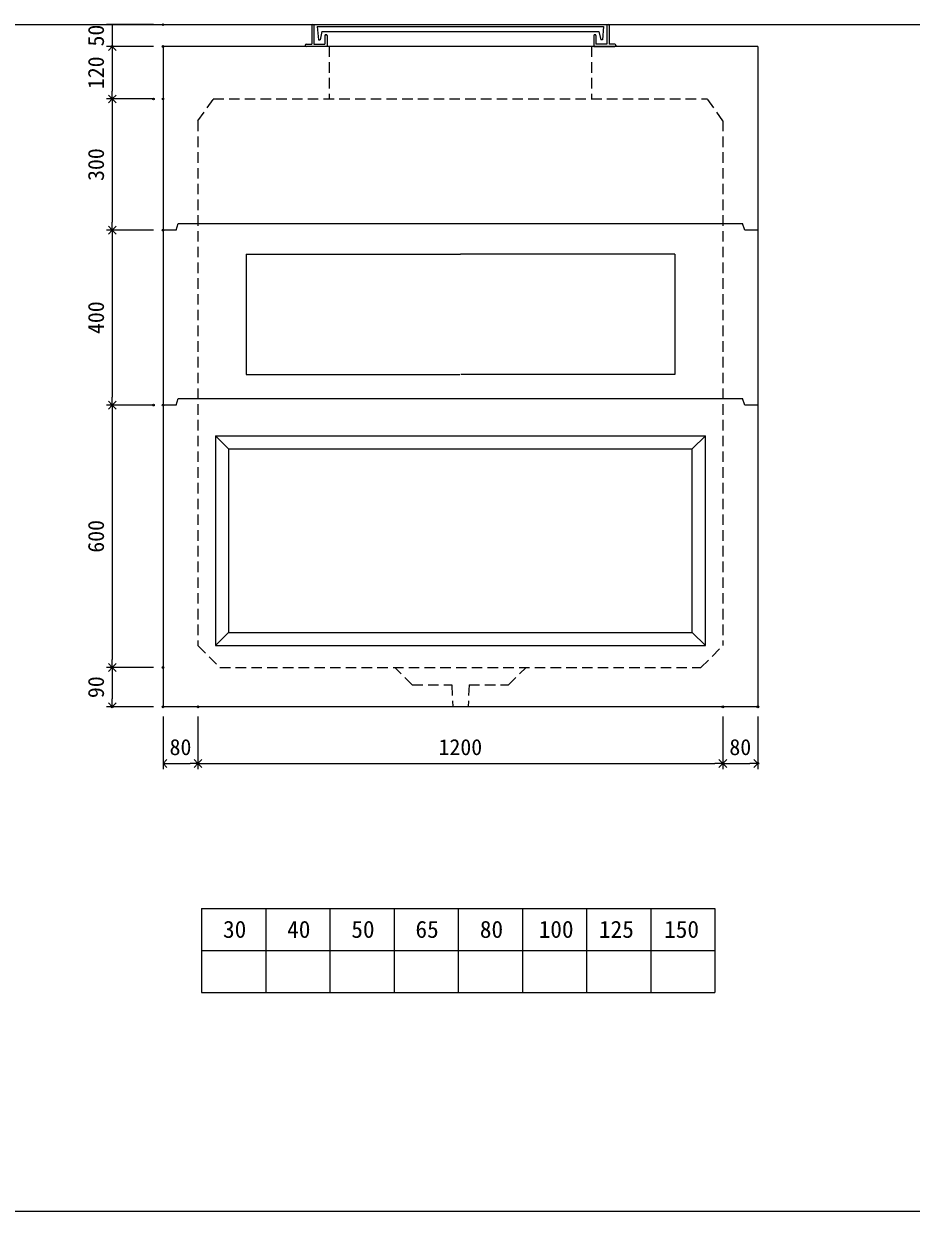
# Model space of a CAD drawing. Units: millimetres, scale not verified. Extents: x -6420 to 6420, y -3048 to 3049.
# Drawn here: x 2362 to 4391, y -2651 to 64 of the extents above; entities that cross this region are included whole.
import ezdxf
from ezdxf.enums import TextEntityAlignment as Align

# ---------------------------------------------------------------- set-up
doc = ezdxf.new("R2010")
doc.units = ezdxf.units.MM
doc.header["$LTSCALE"] = 20
doc.header["$PDMODE"] = 32
doc.header["$PDSIZE"] = 4
doc.linetypes.add('DASHED1', pattern=[1.8, 1.2, -0.6])
doc.linetypes.add('USER2', pattern=[50.8, 31.75, -6.35, 6.35, -6.35])
doc.layers.add('0-1_Defpoints', color=7, linetype='Continuous')
for name, color, linetype, lineweight in [('0-2_waku', 7, 'Continuous', 18), ('0-3_gaikei', 7, 'Continuous', 18), ('0-4_kakure', 7, 'DASHED1', 5), ('0-5_sunpou', 7, 'Continuous', 5), ('0-8_uchigawa', 6, 'Continuous', 18), ('0-A_futa', 3, 'Continuous', 18), ('0-B_GL', 4, 'Continuous', 18), ('0-D_文字１', 7, 'Continuous', 18), ('1-2_uchigawa2', 6, 'USER2', 18)]:
    doc.layers.add(name, color=color, linetype=linetype, lineweight=lineweight)
doc.styles.add('ＭＳ ゴシック', font='')
doc.styles.get('ＭＳ ゴシック').set_extended_font_data('MS Gothic')

# ---------------------------------------------------------------- blocks, each defined once
blk = doc.blocks.new('_Open90')
at = {"layer": '0-5_sunpou'}
blk.add_line((0, 0), (-1, 0), dxfattribs=at)
blk.add_lwpolyline([(-0.5, 0.5), (0, 0), (-0.5, -0.5)], dxfattribs=at)
blk = doc.blocks.new('D54')
at = {"layer": '0-1_Defpoints'}
for p in [(5263.24, 1770.17), (5147.23, 1170.17), (5263.24, 1170.17)]:
    blk.add_point(p, dxfattribs=at)
at = {"layer": '0-5_sunpou'}
for p, q in [((5241.24, 1770.17), (5134.23, 1770.17)), ((5147.23, 1752.17), (5147.23, 1188.17)), ((5241.24, 1170.17), (5134.23, 1170.17))]:
    blk.add_line(p, q, dxfattribs=at)
at = {"layer": '0-5_sunpou', "xscale": 18, "yscale": 18}
for p, rotation in [((5147.23, 1770.17), 90), ((5147.23, 1170.17), 270)]:
    blk.add_blockref('_Open90', p, dxfattribs=dict(at, rotation=rotation))
at = {"layer": '0-5_sunpou', "style": 'ＭＳ ゴシック'}
blk.add_text('600', height=36.66, rotation=90, dxfattribs=at).set_placement((5139.23, 1432.67), align=Align.BOTTOM_LEFT)
blk = doc.blocks.new('D55')
at = {"layer": '0-1_Defpoints'}
for p in [(5263.24, 1170.17), (5147.23, 1080.17), (5263.24, 1080.17)]:
    blk.add_point(p, dxfattribs=at)
at = {"layer": '0-5_sunpou'}
for p, q in [((5241.24, 1170.17), (5134.23, 1170.17)), ((5147.23, 1152.17), (5147.23, 1098.17)), ((5241.24, 1080.17), (5134.23, 1080.17))]:
    blk.add_line(p, q, dxfattribs=at)
at = {"layer": '0-5_sunpou', "xscale": 18, "yscale": 18}
for p, rotation in [((5147.23, 1170.17), 90), ((5147.23, 1080.17), 270)]:
    blk.add_blockref('_Open90', p, dxfattribs=dict(at, rotation=rotation))
at = {"layer": '0-5_sunpou', "style": 'ＭＳ ゴシック'}
blk.add_text('90', height=36.66, rotation=90, dxfattribs=at).set_placement((5139.23, 1100.17), align=Align.BOTTOM_LEFT)
blk = doc.blocks.new('D56')
at = {"layer": '0-1_Defpoints'}
for p in [(5263.24, 1080.17), (5343.24, 1080.17), (5343.24, 950.85)]:
    blk.add_point(p, dxfattribs=at)
at = {"layer": '0-5_sunpou'}
for p, q in [((5263.24, 1058.17), (5263.24, 937.85)), ((5343.24, 1058.17), (5343.24, 937.85)), ((5281.24, 950.85), (5325.24, 950.85))]:
    blk.add_line(p, q, dxfattribs=at)
at = {"layer": '0-5_sunpou', "xscale": 18, "yscale": 18, "rotation": 180}
blk.add_blockref('_Open90', (5263.24, 950.85), dxfattribs=at)
at = {"layer": '0-5_sunpou', "xscale": 18, "yscale": 18}
blk.add_blockref('_Open90', (5343.24, 950.85), dxfattribs=at)
at = {"layer": '0-5_sunpou', "style": 'ＭＳ ゴシック'}
blk.add_text('80', height=36.66, dxfattribs=at).set_placement((5278.24, 958.85), align=Align.BOTTOM_LEFT)
blk = doc.blocks.new('D57')
at = {"layer": '0-1_Defpoints'}
for p in [(5343.24, 1080.17), (6543.24, 1080.17), (6543.24, 950.85)]:
    blk.add_point(p, dxfattribs=at)
at = {"layer": '0-5_sunpou'}
for p, q in [((5343.24, 1058.17), (5343.24, 937.85)), ((6543.24, 1058.17), (6543.24, 937.85)), ((5361.24, 950.85), (6525.24, 950.85))]:
    blk.add_line(p, q, dxfattribs=at)
at = {"layer": '0-5_sunpou', "xscale": 18, "yscale": 18, "rotation": 180}
blk.add_blockref('_Open90', (5343.24, 950.85), dxfattribs=at)
at = {"layer": '0-5_sunpou', "xscale": 18, "yscale": 18}
blk.add_blockref('_Open90', (6543.24, 950.85), dxfattribs=at)
at = {"layer": '0-5_sunpou', "style": 'ＭＳ ゴシック'}
blk.add_text('1200', height=36.66, dxfattribs=at).set_placement((5893.24, 958.85), align=Align.BOTTOM_LEFT)
blk = doc.blocks.new('D58')
at = {"layer": '0-1_Defpoints'}
for p in [(6543.24, 1080.17), (6623.24, 1080.17), (6623.24, 950.85)]:
    blk.add_point(p, dxfattribs=at)
at = {"layer": '0-5_sunpou'}
for p, q in [((6543.24, 1058.17), (6543.24, 937.85)), ((6623.24, 1058.17), (6623.24, 937.85)), ((6561.24, 950.85), (6605.24, 950.85))]:
    blk.add_line(p, q, dxfattribs=at)
at = {"layer": '0-5_sunpou', "xscale": 18, "yscale": 18, "rotation": 180}
blk.add_blockref('_Open90', (6543.24, 950.85), dxfattribs=at)
at = {"layer": '0-5_sunpou', "xscale": 18, "yscale": 18}
blk.add_blockref('_Open90', (6623.24, 950.85), dxfattribs=at)
at = {"layer": '0-5_sunpou', "style": 'ＭＳ ゴシック'}
blk.add_text('80', height=36.66, dxfattribs=at).set_placement((6558.24, 958.85), align=Align.BOTTOM_LEFT)
blk = doc.blocks.new('D59')
at = {"layer": '0-1_Defpoints'}
for p in [(5263.24, 2590.17), (5147.23, 2470.17), (5263.24, 2470.17)]:
    blk.add_point(p, dxfattribs=at)
at = {"layer": '0-5_sunpou'}
for p, q in [((5241.24, 2590.17), (5134.23, 2590.17)), ((5147.23, 2572.17), (5147.23, 2488.17)), ((5241.24, 2470.17), (5134.23, 2470.17))]:
    blk.add_line(p, q, dxfattribs=at)
at = {"layer": '0-5_sunpou', "xscale": 18, "yscale": 18}
for p, rotation in [((5147.23, 2590.17), 90), ((5147.23, 2470.17), 270)]:
    blk.add_blockref('_Open90', p, dxfattribs=dict(at, rotation=rotation))
at = {"layer": '0-5_sunpou', "style": 'ＭＳ ゴシック'}
blk.add_text('120', height=36.66, rotation=90, dxfattribs=at).set_placement((5139.23, 2492.67), align=Align.BOTTOM_LEFT)
blk = doc.blocks.new('D60')
at = {"layer": '0-1_Defpoints'}
for p in [(5241.24, 2470.17), (5147.23, 2170.17), (5263.24, 2170.17)]:
    blk.add_point(p, dxfattribs=at)
at = {"layer": '0-5_sunpou'}
for p, q in [((5219.24, 2470.17), (5134.23, 2470.17)), ((5147.23, 2452.17), (5147.23, 2188.17)), ((5241.24, 2170.17), (5134.23, 2170.17))]:
    blk.add_line(p, q, dxfattribs=at)
at = {"layer": '0-5_sunpou', "xscale": 18, "yscale": 18}
for p, rotation in [((5147.23, 2470.17), 90), ((5147.23, 2170.17), 270)]:
    blk.add_blockref('_Open90', p, dxfattribs=dict(at, rotation=rotation))
at = {"layer": '0-5_sunpou', "style": 'ＭＳ ゴシック'}
blk.add_text('300', height=36.66, rotation=90, dxfattribs=at).set_placement((5139.23, 2282.67), align=Align.BOTTOM_LEFT)
blk = doc.blocks.new('D61')
at = {"layer": '0-1_Defpoints'}
for p in [(5263.24, 2170.17), (5147.23, 1770.17), (5241.24, 1770.17)]:
    blk.add_point(p, dxfattribs=at)
at = {"layer": '0-5_sunpou'}
for p, q in [((5241.24, 2170.17), (5134.23, 2170.17)), ((5147.23, 2152.17), (5147.23, 1788.17)), ((5219.24, 1770.17), (5134.23, 1770.17))]:
    blk.add_line(p, q, dxfattribs=at)
at = {"layer": '0-5_sunpou', "xscale": 18, "yscale": 18}
for p, rotation in [((5147.23, 2170.17), 90), ((5147.23, 1770.17), 270)]:
    blk.add_blockref('_Open90', p, dxfattribs=dict(at, rotation=rotation))
at = {"layer": '0-5_sunpou', "style": 'ＭＳ ゴシック'}
blk.add_text('400', height=36.66, rotation=90, dxfattribs=at).set_placement((5139.23, 1932.67), align=Align.BOTTOM_LEFT)
blk = doc.blocks.new('D77')
at = {"layer": '0-1_Defpoints'}
for p in [(5263.24, 2640.17), (5147.23, 2590.17), (5263.24, 2590.17)]:
    blk.add_point(p, dxfattribs=at)
at = {"layer": '0-5_sunpou'}
for p, q in [((5241.24, 2640.17), (5134.23, 2640.17)), ((5147.23, 2640.17), (5147.23, 2590.17)), ((5241.24, 2590.17), (5134.23, 2590.17))]:
    blk.add_line(p, q, dxfattribs=at)
at = {"layer": '0-5_sunpou', "style": 'ＭＳ ゴシック'}
blk.add_text('50', height=36.66, rotation=90, dxfattribs=at).set_placement((5139.23, 2590.17), align=Align.BOTTOM_LEFT)

msp = doc.modelspace()

# ---------------------------------------------------------------- linework, layer by layer
at = {"layer": '0-2_waku'}
for p, q in [((2768.33, -1958.91), (2768.33, -2150.91)), ((2768.33, -1958.91), (2768.33, -2150.91)), ((2768.33, -1958.91), (2768.33, -2150.91)), ((2768.33, -1958.91), (2768.33, -2150.91)), ((2768.33, -1958.91), (3941.67, -1958.91)), ((2915, -1958.91), (2915, -2150.91)), ((3061.67, -1958.91), (3061.67, -2150.91)), ((3061.67, -1958.91), (3061.67, -2150.91)), ((3208.33, -1958.91), (3208.33, -2150.91)), ((3355, -1958.91), (3355, -2150.91)), ((3501.67, -1958.91), (3501.67, -2150.91)), ((3648.33, -1958.91), (3648.33, -2150.91)), ((3795, -1958.91), (3795, -2150.91)), ((3941.67, -1958.91), (3941.67, -2150.91)), ((2768.33, -2054.91), (3941.67, -2054.91)), ((2768.33, -2150.91), (3941.67, -2150.91)), ((-1740, -2651.25), (6420, -2651.25))]:
    msp.add_line(p, q, dxfattribs=at)
at = {"layer": '0-3_gaikei'}
for p, q in [((2680, 12.09), (2680, -1497.91)), ((4040, 12.09), (2680, 12.09)), ((4040, 12.09), (4040, -1497.91)), ((2710, -407.91), (2715, -392.91)), ((2715, -392.91), (4005, -392.91)), ((4010, -407.91), (4005, -392.91)), ((2710, -407.91), (2680, -407.91)), ((4040, -407.91), (4010, -407.91)), ((2710, -807.91), (2680, -807.91)), ((2710, -807.91), (2715, -792.91)), ((2715, -792.91), (4005, -792.91)), ((4010, -807.91), (4005, -792.91)), ((4040, -807.91), (4010, -807.91)), ((4040, -1497.91), (2680, -1497.91))]:
    msp.add_line(p, q, dxfattribs=at)
at = {"layer": '0-4_kakure'}
for p, q in [((3060, 12.09), (3060, -107.91)), ((3660, 12.09), (3660, -107.91)), ((2760, -157.91), (2795, -107.91)), ((2795, -107.91), (3925, -107.91)), ((2795, -107.91), (3925, -107.91)), ((3960, -157.91), (3925, -107.91)), ((2760, -157.91), (2760, -1357.91)), ((3960, -157.91), (3960, -1357.91)), ((3910, -1407.91), (3960, -1357.91)), ((3250, -1447.91), (3210, -1407.91)), ((3250, -1447.91), (3340, -1447.91)), ((3340, -1447.91), (3342.5, -1497.91)), ((3380, -1447.91), (3377.5, -1497.91))]:
    msp.add_line(p, q, dxfattribs=at)
for points in [[(2760, -1357.91), (2810, -1407.91), (3910, -1407.91)], [(3380, -1447.91), (3470, -1447.91), (3510, -1407.91)]]:
    msp.add_lwpolyline(points, dxfattribs=at)
at = {"layer": '0-8_uchigawa'}
for p, q in [((2800, -877.91), (3920, -877.91)), ((2800, -877.91), (2800, -1357.91)), ((2800, -877.91), (2830, -907.91)), ((3920, -877.91), (3890, -907.91)), ((3920, -1357.91), (3920, -877.91)), ((2830, -907.91), (3890, -907.91)), ((2830, -907.91), (2830, -1327.91)), ((3890, -1327.91), (3890, -907.91)), ((2800, -1357.91), (2830, -1327.91)), ((2830, -1327.91), (3890, -1327.91)), ((3920, -1357.91), (3890, -1327.91)), ((2800, -1357.91), (3920, -1357.91))]:
    msp.add_line(p, q, dxfattribs=at)
at = {"layer": '0-A_futa'}
for p, q in [((3020, 60.09), (3020, 17.09)), ((3022, 62.09), (3025, 62.09)), ((3025, 62.09), (3025, 17.09)), ((3032.82, 57.59), (3687.15, 57.59)), ((3032.82, 57.59), (3035.31, 27.59)), ((3687.15, 57.59), (3684.9, 27.59)), ((3695, 62.09), (3698, 62.09)), ((3700, 60.09), (3700, 17.09)), ((3035.31, 27.59), (3039.02, 27.59)), ((3043.33, 46.59), (3039.02, 27.59)), ((3043.33, 46.59), (3676.67, 46.59)), ((3050, 37.09), (3050, 17.09)), ((3052, 39.09), (3053, 39.09)), ((3055, 37.09), (3055, 12.09)), ((3665, 37.09), (3665, 12.09)), ((3668, 39.09), (3667, 39.09)), ((3670, 37.09), (3670, 17.09)), ((3676.67, 46.59), (3680.99, 27.59)), ((3684.9, 27.59), (3680.99, 27.59)), ((3005, 15.09), (3005, 14.09)), ((3007, 17.09), (3020, 17.09)), ((3060, 12.09), (3007, 12.09)), ((3025, 17.09), (3050, 17.09)), ((3665, 12.09), (3713, 12.09)), ((3713, 17.09), (3700, 17.09)), ((3715, 15.09), (3715, 14.09))]:
    msp.add_line(p, q, dxfattribs=at)
msp.add_lwpolyline([(3695, 62.09), (3695, 17.09), (3670, 17.09)], dxfattribs=at)
for centre, start, end in [((3022, 60.09), 90, 180), ((3698, 60.09), 0, 90), ((3052, 37.09), 90, 180), ((3053, 37.09), 0, 90), ((3667, 37.09), 90, 180), ((3668, 37.09), 0, 90), ((3007, 15.09), 90, 180), ((3007, 14.09), 180, 270), ((3713, 15.09), 0, 90), ((3713, 14.09), 270, 0)]:
    msp.add_arc(centre, 2, start, end, dxfattribs=at)
at = {"layer": '0-B_GL'}
msp.add_line((-1740, 62.09), (6420, 62.09), dxfattribs=at)
at = {"layer": '1-2_uchigawa2'}
for p, q in [((2870, -462.91), (3360, -462.91)), ((2870, -462.91), (2870, -737.91)), ((3850, -462.91), (3360, -462.91)), ((3850, -462.91), (3850, -737.91)), ((2870, -737.91), (3358.76, -737.91)), ((3850, -737.91), (3361.25, -737.91))]:
    msp.add_line(p, q, dxfattribs=at)

# ---------------------------------------------------------------- block references
at = {"layer": '0-5_sunpou'}
for name in ['D77', 'D59', 'D60', 'D61', 'D54', 'D55', 'D56', 'D57', 'D58']:
    msp.add_blockref(name, (-2583.24, -2578.08), dxfattribs=at)

# ---------------------------------------------------------------- texts
at = {"layer": '0-D_文字１', "style": 'ＭＳ ゴシック'}
for s, p in [('30', (2817.21, -2037.82)), ('40', (2963.88, -2037.82)), ('50', (3110.55, -2037.82)), ('65', (3257.21, -2037.82)), ('80', (3404.42, -2037.82)), ('100', (3538.92, -2037.82)), ('125', (3676.77, -2037.82)), ('150', (3825.79, -2037.82))]:
    msp.add_text(s, height=39.1, dxfattribs=at).set_placement(p, align=Align.BOTTOM_LEFT)

doc.saveas('drawing.dxf')
